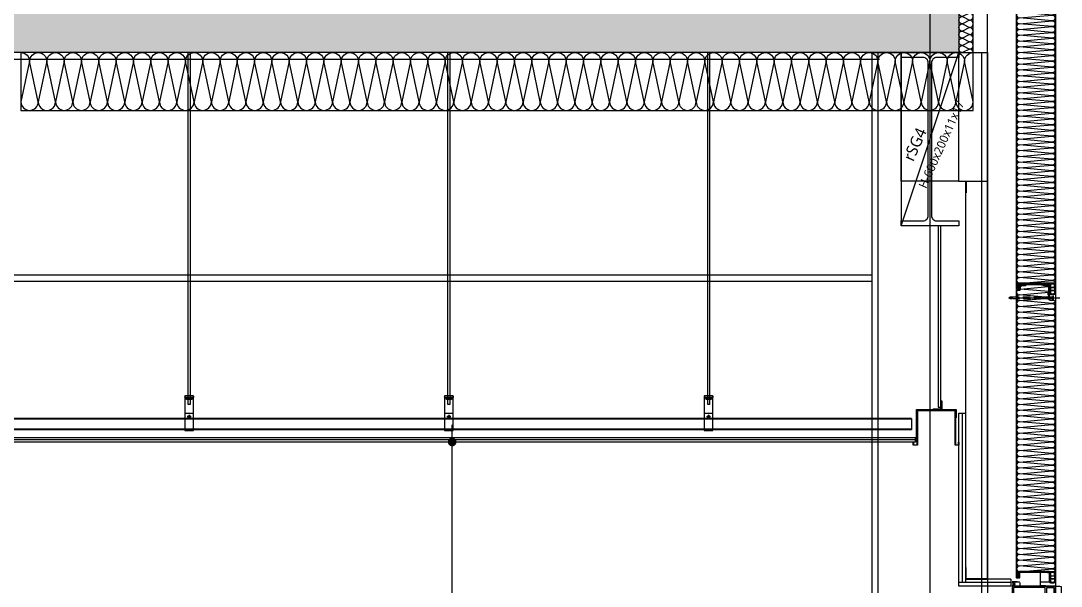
# Model space of a CAD drawing. Header units: millimetres. Extents: x 0 to 672800, y 0 to 118800.
# Drawn here: x 594242 to 597847, y 79995 to 81955 of the extents above; entities that cross this region are included whole.
import ezdxf
from ezdxf.enums import TextEntityAlignment as Align
from ezdxf.xclip import XClip

# ---------------------------------------------------------------- set-up
doc = ezdxf.new("R2010")
doc.units = ezdxf.units.MM
doc.header["$LTSCALE"] = 200
doc.header["$XCLIPFRAME"] = 0
doc.linetypes.add('CEN-GAUN', pattern=[32.2, 30, -1, 0.2, -1])
doc.linetypes.add('HIDDEN', pattern=[0.375, 0.25, -0.125])
doc.layers.get('DEFPOINTS').update_dxf_attribs({"color": 137})
for name, color, linetype in [('0-S-col', 4, 'Continuous'), ('01단열재', 252, 'Continuous'), ('01하지철물', 253, 'Continuous'), ('09GIRDER', 2, 'Continuous'), ('161', 161, 'Continuous'), ('35', 8, 'Continuous'), ('7내부마감', 7, 'Continuous'), ('A-CON', 2, 'Continuous'), ('A-PNL-EXT', 7, 'Continuous'), ('AA-DWXM-CURT', 4, 'Continuous'), ('BOLT', 8, 'Continuous'), ('CEN', 1, 'CEN-GAUN'), ('CON', 2, 'Continuous'), ('deta', 8, 'Continuous'), ('ELE', 7, 'Continuous'), ('ELE-8', 8, 'Continuous'), ('ELE-STL', 252, 'Continuous'), ('HAT-254', 254, 'Continuous'), ('HAT-INS', 252, 'Continuous'), ('HAT-INS1', 252, 'Continuous'), ('Insul', 252, 'Continuous'), ('PANEL', 6, 'Continuous'), ('S-253', 252, 'Continuous'), ('STEEL-E', 6, 'Continuous'), ('STL', 4, 'Continuous'), ('SYP_INSUL', 252, 'Continuous'), ('TEC35', 35, 'Continuous'), ('WALL', 2, 'Continuous'), ('WIN1', 7, 'Continuous'), ('경량철골', 8, 'Continuous')]:
    doc.layers.add(name, color=color, linetype=linetype)
for name, color, linetype, plot in [('190', 190, 'Continuous', False), ('check', 61, 'Continuous', False), ('구조체크', 137, 'Continuous', False)]:
    doc.layers.add(name, color=color, linetype=linetype, plot=plot)
doc.layers.add('insulation', color=8, linetype='Continuous', lineweight=5)
doc.styles.add('$0$스타일1', font='malgun.ttf')
doc.styles.add('스타일1', font='malgun.ttf')
doc.dimstyles.new('CJA', dxfattribs={"dimscale": 300, "dimtxt": 2.7, "dimasz": 1, "dimexe": 2, "dimexo": 3, "dimgap": 1, "dimtad": 1, "dimdec": 0, "dimzin": 1, "dimdsep": 46, "dimlunit": 6, "dimtxsty": '$0$스타일1', "dimblk": 'CJDOT', "dimcen": 0.09, "dimdle": 1, "dimclrd": 256, "dimclre": 256, "dimclrt": 3, "dimadec": 0, "dimazin": 0, "dimtfac": 1, "dimtdec": 0, "dimtix": 1, "dimtmove": 2, "dimatfit": 3, "dimldrblk": 'CJDOT', "dimfxl": 1, "dimtolj": 1, "dimtzin": 1, "dimarcsym": 0})

# ---------------------------------------------------------------- blocks, each defined once
blk = doc.blocks.new('*U269')
at = {"layer": 'HAT-INS'}
for points in [[(-980.1, 0, -0.414214), (-995.1, 15), (-980.1, 85, 1), (-1010.1, 85), (-995.1, 15, -0.414214), (-1010.1, 0, 0.414214)], [(-950.1, 0, -0.414214), (-965.1, 15), (-950.1, 85, 1), (-980.1, 85), (-965.1, 15, -0.414214), (-980.1, 0, 0.414214)], [(-920.1, 0, -0.414214), (-935.1, 15), (-920.1, 85, 1), (-950.1, 85), (-935.1, 15, -0.414214), (-950.1, 0, 0.414214)], [(-890.1, 0, -0.414214), (-905.1, 15), (-890.1, 85, 1), (-920.1, 85), (-905.1, 15, -0.414214), (-920.1, 0, 0.414214)], [(-860.1, 0, -0.414214), (-875.1, 15), (-860.1, 85, 1), (-890.1, 85), (-875.1, 15, -0.414214), (-890.1, 0, 0.414214)], [(-830.1, 0, -0.414214), (-845.1, 15), (-830.1, 85, 1), (-860.1, 85), (-845.1, 15, -0.414214), (-860.1, 0, 0.414214)], [(-800.1, 0, -0.414214), (-815.1, 15), (-800.1, 85, 1), (-830.1, 85), (-815.1, 15, -0.414214), (-830.1, 0, 0.414214)], [(-770.1, 0, -0.414214), (-785.1, 15), (-770.1, 85, 1), (-800.1, 85), (-785.1, 15, -0.414214), (-800.1, 0, 0.414214)], [(-740.1, 0, -0.414214), (-755.1, 15), (-740.1, 85, 1), (-770.1, 85), (-755.1, 15, -0.414214), (-770.1, 0, 0.414214)], [(-710.1, 0, -0.414214), (-725.1, 15), (-710.1, 85, 1), (-740.1, 85), (-725.1, 15, -0.414214), (-740.1, 0, 0.414214)], [(-680.1, 0, -0.414214), (-695.1, 15), (-680.1, 85, 1), (-710.1, 85), (-695.1, 15, -0.414214), (-710.1, 0, 0.414214)], [(-650.1, 0, -0.414214), (-665.1, 15), (-650.1, 85, 1), (-680.1, 85), (-665.1, 15, -0.414214), (-680.1, 0, 0.414214)], [(-620.1, 0, -0.414214), (-635.1, 15), (-620.1, 85, 1), (-650.1, 85), (-635.1, 15, -0.414214), (-650.1, 0, 0.414214)], [(-590.1, 0, -0.414214), (-605.1, 15), (-590.1, 85, 1), (-620.1, 85), (-605.1, 15, -0.414214), (-620.1, 0, 0.414214)], [(-560.1, 0, -0.414214), (-575.1, 15), (-560.1, 85, 1), (-590.1, 85), (-575.1, 15, -0.414214), (-590.1, 0, 0.414214)], [(-530.1, 0, -0.414214), (-545.1, 15), (-530.1, 85, 1), (-560.1, 85), (-545.1, 15, -0.414214), (-560.1, 0, 0.414214)], [(-500.1, 0, -0.414214), (-515.1, 15), (-500.1, 85, 1), (-530.1, 85), (-515.1, 15, -0.414214), (-530.1, 0, 0.414214)], [(-470.1, 0, -0.414214), (-485.1, 15), (-470.1, 85, 1), (-500.1, 85), (-485.1, 15, -0.414214), (-500.1, 0, 0.414214)], [(-440.1, 0, -0.414214), (-455.1, 15), (-440.1, 85, 1), (-470.1, 85), (-455.1, 15, -0.414214), (-470.1, 0, 0.414214)], [(-410.1, 0, -0.414214), (-425.1, 15), (-410.1, 85, 1), (-440.1, 85), (-425.1, 15, -0.414214), (-440.1, 0, 0.414214)], [(-380.1, 0, -0.414214), (-395.1, 15), (-380.1, 85, 1), (-410.1, 85), (-395.1, 15, -0.414214), (-410.1, 0, 0.414214)], [(-350.1, 0, -0.414214), (-365.1, 15), (-350.1, 85, 1), (-380.1, 85), (-365.1, 15, -0.414214), (-380.1, 0, 0.414214)], [(-320.1, 0, -0.414214), (-335.1, 15), (-320.1, 85, 1), (-350.1, 85), (-335.1, 15, -0.414214), (-350.1, 0, 0.414214)], [(-290.1, 0, -0.414214), (-305.1, 15), (-290.1, 85, 1), (-320.1, 85), (-305.1, 15, -0.414214), (-320.1, 0, 0.414214)], [(-260.1, 0, -0.414214), (-275.1, 15), (-260.1, 85, 1), (-290.1, 85), (-275.1, 15, -0.414214), (-290.1, 0, 0.414214)], [(-230.1, 0, -0.414214), (-245.1, 15), (-230.1, 85, 1), (-260.1, 85), (-245.1, 15, -0.414214), (-260.1, 0, 0.414214)], [(-200.1, 0, -0.414214), (-215.1, 15), (-200.1, 85, 1), (-230.1, 85), (-215.1, 15, -0.414214), (-230.1, 0, 0.414214)], [(-170.1, 0, -0.414214), (-185.1, 15), (-170.1, 85, 1), (-200.1, 85), (-185.1, 15, -0.414214), (-200.1, 0, 0.414214)], [(-140.1, 0, -0.414214), (-155.1, 15), (-140.1, 85, 1), (-170.1, 85), (-155.1, 15, -0.414214), (-170.1, 0, 0.414214)], [(-110.1, 0, -0.414214), (-125.1, 15), (-110.1, 85, 1), (-140.1, 85), (-125.1, 15, -0.414214), (-140.1, 0, 0.414214)], [(-80.1, 0, -0.414214), (-95.1, 15), (-80.1, 85, 1), (-110.1, 85), (-95.1, 15, -0.414214), (-110.1, 0, 0.414214)], [(-50.1, 0, -0.414214), (-65.1, 15), (-50.1, 85, 1), (-80.1, 85), (-65.1, 15, -0.414214), (-80.1, 0, 0.414214)], [(-20.1, 0, -0.414214), (-35.1, 15), (-20.1, 85, 1), (-50.1, 85), (-35.1, 15, -0.414214), (-50.1, 0, 0.414214)], [(9.9, 0, -0.414214), (-5.1, 15), (9.9, 85, 1), (-20.1, 85), (-5.1, 15, -0.414214), (-20.1, 0, 0.414214)], [(39.9, 0, -0.414214), (24.9, 15), (39.9, 85, 1), (9.9, 85), (24.9, 15, -0.414214), (9.9, 0, 0.414214)], [(69.9, 0, -0.414214), (54.9, 15), (69.9, 85, 1), (39.9, 85), (54.9, 15, -0.414214), (39.9, 0, 0.414214)], [(99.9, 0, -0.414214), (84.9, 15), (99.9, 85, 1), (69.9, 85), (84.9, 15, -0.414214), (69.9, 0, 0.414214)], [(129.9, 0, -0.414214), (114.9, 15), (129.9, 85, 1), (99.9, 85), (114.9, 15, -0.414214), (99.9, 0, 0.414214)], [(159.9, 0, -0.414214), (144.9, 15), (159.9, 85, 1), (129.9, 85), (144.9, 15, -0.414214), (129.9, 0, 0.414214)], [(189.9, 0, -0.414214), (174.9, 15), (189.9, 85, 1), (159.9, 85), (174.9, 15, -0.414214), (159.9, 0, 0.414214)], [(219.9, 0, -0.414214), (204.9, 15), (219.9, 85, 1), (189.9, 85), (204.9, 15, -0.414214), (189.9, 0, 0.414214)], [(249.9, 0, -0.414214), (234.9, 15), (249.9, 85, 1), (219.9, 85), (234.9, 15, -0.414214), (219.9, 0, 0.414214)], [(279.9, 0, -0.414214), (264.9, 15), (279.9, 85, 1), (249.9, 85), (264.9, 15, -0.414214), (249.9, 0, 0.414214)], [(309.9, 0, -0.414214), (294.9, 15), (309.9, 85, 1), (279.9, 85), (294.9, 15, -0.414214), (279.9, 0, 0.414214)], [(339.9, 0, -0.414214), (324.9, 15), (339.9, 85, 1), (309.9, 85), (324.9, 15, -0.414214), (309.9, 0, 0.414214)], [(369.9, 0, -0.414214), (354.9, 15), (369.9, 85, 1), (339.9, 85), (354.9, 15, -0.414214), (339.9, 0, 0.414214)], [(399.9, 0, -0.414214), (384.9, 15), (399.9, 85, 1), (369.9, 85), (384.9, 15, -0.414214), (369.9, 0, 0.414214)], [(429.9, 0, -0.414214), (414.9, 15), (429.9, 85, 1), (399.9, 85), (414.9, 15, -0.414214), (399.9, 0, 0.414214)], [(459.9, 0, -0.414214), (444.9, 15), (459.9, 85, 1), (429.9, 85), (444.9, 15, -0.414214), (429.9, 0, 0.414214)], [(489.9, 0, -0.414214), (474.9, 15), (489.9, 85, 1), (459.9, 85), (474.9, 15, -0.414214), (459.9, 0, 0.414214)], [(519.9, 0, -0.414214), (504.9, 15), (519.9, 85, 1), (489.9, 85), (504.9, 15, -0.414214), (489.9, 0, 0.414214)], [(549.9, 0, -0.414214), (534.9, 15), (549.9, 85, 1), (519.9, 85), (534.9, 15, -0.414214), (519.9, 0, 0.414214)], [(579.9, 0, -0.414214), (564.9, 15), (579.9, 85, 1), (549.9, 85), (564.9, 15, -0.414214), (549.9, 0, 0.414214)], [(609.9, 0, -0.414214), (594.9, 15), (609.9, 85, 1), (579.9, 85), (594.9, 15, -0.414214), (579.9, 0, 0.414214)], [(639.9, 0, -0.414214), (624.9, 15), (639.9, 85, 1), (609.9, 85), (624.9, 15, -0.414214), (609.9, 0, 0.414214)]]:
    blk.add_lwpolyline(points, format="xyb", dxfattribs=at)
blk = doc.blocks.new('CJDOT')
blk.add_line((-2, 0), (2, 0))
at = {"const_width": 0.5}
blk.add_lwpolyline([(-0.25, 0, 1), (0.25, 0, 1)], format="xyb", close=True, dxfattribs=at)
blk = doc.blocks.new('*D375')
at = {"layer": 'check', "lineweight": -2, "transparency": 16777216}
for p, q in [((596146.5, 80494.9), (595676.9, 80494.9)), ((595736.9, 77524.9), (595736.9, 80464.9)), ((596146.5, 77494.9), (595676.9, 77494.9))]:
    blk.add_line(p, q, dxfattribs=at)
at = {"layer": 'DEFPOINTS', "color": 0, "transparency": 16777216}
for p in [(595736.9, 80494.9), (596236.5, 80494.9), (596236.5, 77494.9)]:
    blk.add_point(p, dxfattribs=at)
at = {"layer": 'check', "lineweight": -2, "transparency": 16777216, "xscale": 30, "yscale": 30, "zscale": 30}
for p, rotation in [((595736.9, 80494.9), 90), ((595736.9, 77494.9), 270)]:
    blk.add_blockref('CJDOT', p, dxfattribs=dict(at, rotation=rotation))
at = {"layer": 'check', "transparency": 16777216, "insert": (595658.2, 78994.9), "char_height": 81, "attachment_point": 5, "rotation": 90, "style": '$0$스타일1'}
blk.add_mtext('\\A1;CH:3,000', dxfattribs=at)
blk = doc.blocks.new('SCW-1')
at = {"layer": 'BOLT', "color": 8, "linetype": 'HIDDEN', "ltscale": 0.5}
for p, q in [((150, 3), (150, 9)), ((154.1, 12), (151.1, 9)), ((151.1, 9), (151.1, 3)), ((151.1, 3), (154.1, 0)), ((153.1, 5.4), (153.1, 6.6)), ((153.1, 6.6), (154.5, 6.6)), ((154.5, 5.4), (153.1, 5.4)), ((154.5, 12), (154.1, 12)), ((154.1, 0), (154.5, 0)), ((154.5, 6.6), (154.5, 12)), ((154.5, 0), (154.5, 5.4))]:
    blk.add_line(p, q, dxfattribs=at)
for points in [[(0, 6), (9, 7), (11, 9), (12, 7), (10, 3)], [(10, 3), (5, 3), (0, 6), (5, 9), (11, 9)], [(150, 3), (10, 3)], [(11, 9), (150, 9)]]:
    blk.add_lwpolyline(points, dxfattribs=at)
for centre, start, end in [((150.6, 9.2), 199.4712, 340.5288), ((150.6, 2.8), 19.4712, 160.5288)]:
    blk.add_arc(centre, 0.6, start, end, dxfattribs=at)
blk = doc.blocks.new('PANEL-135')
at = {"layer": '161'}
for p, q in [((150, 0), (0, 0)), ((150, -1000), (0, -1000))]:
    blk.add_line(p, q, dxfattribs=at)
at = {"layer": 'BOLT', "color": 8, "linetype": 'HIDDEN', "ltscale": 0.5}
for p, q in [((37.8, 20.4), (41.2, 17)), ((37.8, 19.3), (40.8, 16.3)), ((37.8, 8.7), (40.8, 11.7)), ((37.8, 7.6), (41.2, 11)), ((37.8, 6.4), (41.2, 3)), ((37.8, 5.3), (40.8, 2.3)), ((41.2, 17), (41.2, 11)), ((41.2, 3), (41.2, -3)), ((37.8, -5.3), (40.8, -2.3)), ((37.8, -6.1), (37.8, -6.1)), ((38.6, -5.6), (41.2, -3))]:
    blk.add_line(p, q, dxfattribs=at)
at = {"layer": 'HAT-INS1'}
for points in [[(137, 30.5), (39.6, 38.9)], [(37.8, 21.4), (137, 30)]]:
    blk.add_lwpolyline(points, dxfattribs=at)
for points in [[(147.4, 26.4, -0.625476), (139.5, 10.2), (37.8, 19.1)], [(37.8, 1.4), (139.5, 10.2, -1), (139.5, -9.8), (37.8, -0.9)], [(25.8, -19.8), (139.5, -9.8, -1), (139.5, -29.8), (25.8, -19.8), (25.8, -19.8, 1), (25.8, -39.8, 1)], [(25.8, -39.8), (139.5, -29.8, -1), (139.5, -49.8), (25.8, -39.8), (25.8, -39.8, 1), (25.8, -59.8, 1)], [(16.1, -12.4, 0.338737), (25.8, -19.8)], [(25.8, -59.8), (139.5, -49.8, -1), (139.5, -69.8), (25.8, -59.8), (25.8, -59.8, 1), (25.8, -79.8, 1)], [(25.8, -79.8), (139.5, -69.8, -1), (139.5, -89.8), (25.8, -79.8), (25.8, -79.8, 1), (25.8, -99.8, 1)], [(25.8, -99.8), (139.5, -89.8, -1), (139.5, -109.8), (25.8, -99.8), (25.8, -99.8, 1), (25.8, -119.8, 1)], [(25.8, -119.8), (139.5, -109.8, -1), (139.5, -129.8), (25.8, -119.8), (25.8, -119.8, 1), (25.8, -139.8, 1)], [(25.8, -139.8), (139.5, -129.8, -1), (139.5, -149.8), (25.8, -139.8), (25.8, -139.8, 1), (25.8, -159.8, 1)], [(25.8, -159.8), (139.5, -149.8, -1), (139.5, -169.8), (25.8, -159.8), (25.8, -159.8, 1), (25.8, -179.8, 1)], [(25.8, -179.8), (139.5, -169.8, -1), (139.5, -189.8), (25.8, -179.8), (25.8, -179.8, 1), (25.8, -199.8, 1)], [(25.8, -199.8), (139.5, -189.8, -1), (139.5, -209.8), (25.8, -199.8), (25.8, -199.8, 1), (25.8, -219.8, 1)], [(25.8, -219.8), (139.5, -209.8, -1), (139.5, -229.8), (25.8, -219.8), (25.8, -219.8, 1), (25.8, -239.8, 1)], [(25.8, -239.8), (139.5, -229.8, -1), (139.5, -249.8), (25.8, -239.8), (25.8, -239.8, 1), (25.8, -259.8, 1)], [(25.8, -259.8), (139.5, -249.8, -1), (139.5, -269.8), (25.8, -259.8), (25.8, -259.8, 1), (25.8, -279.8, 1)], [(25.8, -279.8), (139.5, -269.8, -1), (139.5, -289.8), (25.8, -279.8), (25.8, -279.8, 1), (25.8, -299.8, 1)], [(25.8, -299.8), (139.5, -289.8, -1), (139.5, -309.8), (25.8, -299.8), (25.8, -299.8, 1), (25.8, -319.8, 1)], [(25.8, -319.8), (139.5, -309.8, -1), (139.5, -329.8), (25.8, -319.8), (25.8, -319.8, 1), (25.8, -339.8, 1)], [(25.8, -339.8), (139.5, -329.8, -1), (139.5, -349.8), (25.8, -339.8), (25.8, -339.8, 1), (25.8, -359.8, 1)], [(25.8, -359.8), (139.5, -349.8, -1), (139.5, -369.8), (25.8, -359.8), (25.8, -359.8, 1), (25.8, -379.8, 1)], [(25.8, -379.8), (139.5, -369.8, -1), (139.5, -389.8), (25.8, -379.8), (25.8, -379.8, 1), (25.8, -399.8, 1)], [(25.8, -399.8), (139.5, -389.8, -1), (139.5, -409.8), (25.8, -399.8), (25.8, -399.8, 1), (25.8, -419.8, 1)], [(25.8, -419.8), (139.5, -409.8, -1), (139.5, -429.8), (25.8, -419.8), (25.8, -419.8, 1), (25.8, -439.8, 1)], [(25.8, -439.8), (139.5, -429.8, -1), (139.5, -449.8), (25.8, -439.8), (25.8, -439.8, 1), (25.8, -459.8, 1)], [(25.8, -459.8), (139.5, -449.8, -1), (139.5, -469.8), (25.8, -459.8), (25.8, -459.8, 1), (25.8, -479.8, 1)], [(25.8, -479.8), (139.5, -469.8, -1), (139.5, -489.8), (25.8, -479.8), (25.8, -479.8, 1), (25.8, -499.8, 1)], [(25.8, -499.8), (139.5, -489.8, -1), (139.5, -509.8), (25.8, -499.8), (25.8, -499.8, 1), (25.8, -519.8, 1)], [(25.8, -519.8), (139.5, -509.8, -1), (139.5, -529.8), (25.8, -519.8), (25.8, -519.8, 1), (25.8, -539.8, 1)], [(25.8, -539.8), (139.5, -529.8, -1), (139.5, -549.8), (25.8, -539.8), (25.8, -539.8, 1), (25.8, -559.8, 1)], [(25.8, -559.8), (139.5, -549.8, -1), (139.5, -569.8), (25.8, -559.8), (25.8, -559.8, 1), (25.8, -579.8, 1)], [(25.8, -579.8), (139.5, -569.8, -1), (139.5, -589.8), (25.8, -579.8), (25.8, -579.8, 1), (25.8, -599.8, 1)], [(25.8, -599.8), (139.5, -589.8, -1), (139.5, -609.8), (25.8, -599.8), (25.8, -599.8, 1), (25.8, -619.8, 1)], [(25.8, -619.8), (139.5, -609.8, -1), (139.5, -629.8), (25.8, -619.8), (25.8, -619.8, 1), (25.8, -639.8, 1)], [(25.8, -639.8), (139.5, -629.8, -1), (139.5, -649.8), (25.8, -639.8), (25.8, -639.8, 1), (25.8, -659.8, 1)], [(25.8, -659.8), (139.5, -649.8, -1), (139.5, -669.8), (25.8, -659.8), (25.8, -659.8, 1), (25.8, -679.8, 1)], [(25.8, -679.8), (139.5, -669.8, -1), (139.5, -689.8), (25.8, -679.8), (25.8, -679.8, 1), (25.8, -699.8, 1)], [(25.8, -699.8), (139.5, -689.8, -1), (139.5, -709.8), (25.8, -699.8), (25.8, -699.8, 1), (25.8, -719.8, 1)], [(25.8, -719.8), (139.5, -709.8, -1), (139.5, -729.8), (25.8, -719.8), (25.8, -719.8, 1), (25.8, -739.8, 1)], [(25.8, -739.8), (139.5, -729.8, -1), (139.5, -749.8), (25.8, -739.8), (25.8, -739.8, 1), (25.8, -759.8, 1)], [(25.8, -759.8), (139.5, -749.8, -1), (139.5, -769.8), (25.8, -759.8), (25.8, -759.8, 1), (25.8, -779.8, 1)], [(25.8, -779.8), (139.5, -769.8, -1), (139.5, -789.8), (25.8, -779.8), (25.8, -779.8, 1), (25.8, -799.8, 1)], [(25.8, -799.8), (139.5, -789.8, -1), (139.5, -809.8), (25.8, -799.8), (25.8, -799.8, 1), (25.8, -819.8, 1)], [(25.8, -819.8), (139.5, -809.8, -1), (139.5, -829.8), (25.8, -819.8), (25.8, -819.8, 1), (25.8, -839.8, 1)], [(25.8, -839.8), (139.5, -829.8, -1), (139.5, -849.8), (25.8, -839.8), (25.8, -839.8, 1), (25.8, -859.8, 1)], [(25.8, -859.8), (139.5, -849.8, -1), (139.5, -869.8), (25.8, -859.8), (25.8, -859.8, 1), (25.8, -879.8, 1)], [(25.8, -879.8), (139.5, -869.8, -1), (139.5, -889.8), (25.8, -879.8), (25.8, -879.8, 1), (25.8, -899.8, 1)], [(25.8, -899.8), (139.5, -889.8, -1), (139.5, -909.8), (25.8, -899.8), (25.8, -899.8, 1), (25.8, -919.8, 1)], [(25.8, -919.8), (139.5, -909.8, -1), (139.5, -929.8), (25.8, -919.8), (25.8, -919.8, 1), (25.8, -939.8, 1)], [(25.8, -939.8), (139.5, -929.8, -1), (139.5, -949.8), (138.9, -949.7)], [(129.1, -948.8), (25.8, -939.8), (25.8, -939.8, 0.541794), (16.7, -953.8, 0.541794)]]:
    blk.add_lwpolyline(points, format="xyb", dxfattribs=at)
at = {"layer": 'Insul', "color": 251}
for p, q in [((18.3, -964.5), (18.3, -973.7)), ((32.3, -964.5), (18.3, -964.5)), ((32.3, -964.5), (32.3, -973.7)), ((32.3, -973.7), (18.3, -973.7)), ((18.3, -974.7), (18.3, -983)), ((32.3, -974.7), (18.3, -974.7)), ((29, -986.4), (21.7, -986.4)), ((32.3, -974.7), (32.3, -983))]:
    blk.add_line(p, q, dxfattribs=at)
for points in [[(135.1, 38.5), (136, 38.5, 0.414214), (136.3, 38.8), (136.3, 39), (136.3, 39.5, 0.414214), (133.3, 42.5), (128.3, 43.2), (120.8, 43.2, -0.414214), (120.3, 43.7), (120.3, 44, -0.414214), (120.8, 44.5), (133.9, 44.5), (135.5, 44.1, 0.487928), (135.9, 44.4), (135.9, 44.5, 0.414214), (133.9, 46.5), (82.3, 46.5), (40.6, 46.5, 0.414214), (38.6, 44.5), (38.6, 44.4, 0.487928), (39, 44.1), (40.6, 44.5), (53.7, 44.5, -0.414214), (54.2, 44), (54.2, 43.7, -0.414214), (53.7, 43.2), (46.1, 43.2), (41.1, 42.5, 0.414214), (38.1, 39.5), (38.1, 39), (38.1, 38.8, 0.414214), (38.4, 38.5), (39.3, 38.5, 0.414214), (39.6, 38.8), (39.6, 39, -0.414214), (41.1, 40.5), (46.1, 41.2), (54.7, 41.2, 0.414214), (56.2, 42.7), (56.2, 44, -0.414214), (56.7, 44.5), (82.3, 44.5), (117.8, 44.5, -0.414214), (118.3, 44), (118.3, 42.7, 0.414214), (119.8, 41.2), (128.3, 41.2), (133.3, 40.5, -0.414214), (134.8, 39), (134.8, 38.8, 0.414214)], [(135.1, 38.5), (136, 38.5, 0.414214), (136.3, 38.8), (136.3, 39), (136.3, 39.5, 0.414214), (133.3, 42.5), (128.3, 43.2), (120.8, 43.2, -0.414214), (120.3, 43.7), (120.3, 44, -0.414214), (120.8, 44.5), (133.9, 44.5), (135.5, 44.1, 0.487928), (135.9, 44.4), (135.9, 44.5, 0.414214), (133.9, 46.5), (82.3, 46.5), (40.6, 46.5, 0.414214), (38.6, 44.5), (38.6, 44.4, 0.487928), (39, 44.1), (40.6, 44.5), (53.7, 44.5, -0.414214), (54.2, 44), (54.2, 43.7, -0.414214), (53.7, 43.2), (46.1, 43.2), (41.1, 42.5, 0.414214), (38.1, 39.5), (38.1, 39), (38.1, 38.8, 0.414214), (38.4, 38.5), (39.3, 38.5, 0.414214), (39.6, 38.8), (39.6, 39, -0.414214), (41.1, 40.5), (46.1, 41.2), (54.7, 41.2, 0.414214), (56.2, 42.7), (56.2, 44, -0.414214), (56.7, 44.5), (82.3, 44.5), (117.8, 44.5, -0.414214), (118.3, 44), (118.3, 42.7, 0.414214), (119.8, 41.2), (128.3, 41.2), (133.3, 40.5, -0.414214), (134.8, 39), (134.8, 38.8, 0.414214)], [(148.7, -968.9, -0.414214), (146.2, -971.4), (142.9, -971.4, -0.414214), (140.4, -968.9), (140.4, -953.8, 0.414214), (139.4, -952.8), (136.9, -952.8), (136.9, -951.8), (39, -951.8), (39, -952.8), (35.1, -952.8, 0.414214), (34.1, -953.8), (34.1, -983, -0.414191), (29.1, -988), (21.7, -988, -0.414236), (16.7, -983), (16.7, -949.8), (37, -949.8), (37, -948.8), (138.9, -948.8), (138.9, -949.8), (148.7, -949.8)], [(148.7, -968.9, -0.414214), (146.2, -971.4), (142.9, -971.4, -0.414214), (140.4, -968.9), (140.4, -953.8, 0.414214), (139.4, -952.8), (136.9, -952.8), (136.9, -951.8), (39, -951.8), (39, -952.8), (35.1, -952.8, 0.414214), (34.1, -953.8), (34.1, -983, -0.414191), (29.1, -988), (21.7, -988, -0.414236), (16.7, -983), (16.7, -949.8), (37, -949.8), (37, -948.8), (138.9, -948.8), (138.9, -949.8), (148.7, -949.8)], [(142, -951.4), (147, -951.4), (147, -968.9, -0.414214), (146.2, -969.7), (142.9, -969.7, -0.414214), (142, -968.9)]]:
    blk.add_lwpolyline(points, format="xyb", close=True, dxfattribs=at)
blk.add_lwpolyline([(32.3, -952.5), (32.3, -963.5), (18.3, -963.5), (18.3, -952.5)], close=True, dxfattribs=at)
for centre, start, end in [((21.7, -983), 180, 270.0043), ((29, -983), 270.0043, 0)]:
    blk.add_arc(centre, 3.35, start, end, dxfattribs=at)
at = {"layer": 'PANEL', "ltscale": 3}
for points in [[(44, 43.3), (44, 44.1), (39, 44.1, 0.414214), (37, 42.1), (37, -3.7, -0.39552), (32.8, -8.2), (19.7, -9.1, 0.39896), (15, -14.1), (15, -444.5), (15, -983.8, 0.414242), (20, -988.8), (31.5, -988.8, 0.414191), (35, -985.3), (35, -953.3), (42, -953.3), (42, -952.5), (34.2, -952.5), (34.2, -985.3, -0.414191), (31.5, -988), (20, -988, -0.414242), (15.8, -983.8), (15.8, -444.5), (15.8, -14.1, -0.399273), (19.8, -9.9), (32.8, -9, 0.39552), (37.8, -3.7), (37.8, 42.1, -0.414214), (39, 43.3), (44, 43.3)], [(130.5, 44.1), (130.5, 44.1), (130.5, 43.6), (135.5, 43.6, -0.414214), (137, 42.1), (137, 28.4, 0.414214), (139, 26.4), (148, 26.4, -0.414214), (149.5, 24.9), (149.5, -391.9), (149.5, -969.9, -0.414214), (148, -971.4), (141, -971.4, -0.414214), (139.5, -969.9), (139.5, -952.8), (137, -952.8), (137, -953.3), (139, -953.3), (139, -969.9, 0.414214), (141, -971.9), (148, -971.9, 0.414214), (150, -969.9), (150, -391.9), (150, 24.9, 0.414214), (148, 26.9), (139, 26.9, -0.414214), (137.5, 28.4), (137.5, 42.1, 0.414214), (135.5, 44.1), (130.5, 44.1)]]:
    blk.add_lwpolyline(points, format="xyb", dxfattribs=at)
at = {"layer": 'SYP_INSUL'}
for points in [[(37.8, 41.4), (38.9, 41.5)], [(38.1, 39), (37.8, 39.1)], [(56.2, 43.2), (70.1, 44.5)]]:
    blk.add_lwpolyline(points, dxfattribs=at)
at = {"layer": 'WALL', "color": 3}
blk.add_line((44, 43.3), (44, 43.3), dxfattribs=at)
at = {"xscale": -1}
blk.add_blockref('SCW-1', (176.2, -6), dxfattribs=at)
blk = doc.blocks.new('WB-150-E')
at = {"layer": 'WIN1'}
blk.add_lwpolyline([(200, 60), (50, 60), (50, 0), (170, 0), (170, 27.5), (200, 27.5), (200, 60)], dxfattribs=at)
at = {"layer": 'WIN1', "color": 251}
blk.add_lwpolyline([(55, 55), (55, 5), (165, 5), (165, 55)], close=True, dxfattribs=at)
blk.add_lwpolyline([(195, 32.5), (170, 32.5), (170, 55), (195, 55), (195, 32.5)], dxfattribs=at)
blk = doc.blocks.new('WB-150-C')
at = {"layer": 'WIN1', "color": 251}
blk.add_line((38.9, 30), (217.2, 30), dxfattribs=at)
at = {"layer": 'WIN1'}
blk.add_lwpolyline([(195, 32.5), (170, 32.5), (170, 60), (50, 60), (50, 0), (170, 0), (170, 27.5), (195, 27.5)], close=True, dxfattribs=at)
at = {"layer": 'WIN1', "color": 251}
blk.add_lwpolyline([(55, 55), (55, 5), (165, 5), (165, 55)], close=True, dxfattribs=at)
blk.add_arc((224, 30), 26, 157.3801, 202.6199, dxfattribs=at)
blk = doc.blocks.new('WWW-150-2')
at = {"layer": 'AA-DWXM-CURT'}
for points in [[(132, 740), (150, 740), (150, 1967.5), (132, 1967.5)], [(132, 32.5), (150, 32.5), (150, 720), (132, 720)]]:
    blk.add_lwpolyline(points, close=True, dxfattribs=at)
at = {"layer": 'insulation'}
blk.add_line((0, 1940), (0, 60), dxfattribs=at)
for name, p in [('WB-150-E', (-50, 1940)), ('WB-150-C', (-50, 700))]:
    blk.add_blockref(name, p, dxfattribs=at)
at = {"layer": 'insulation', "xscale": -1, "rotation": 180}
blk.add_blockref('WB-150-E', (-50, 60), dxfattribs=at)
blk = doc.blocks.new('ci')
at = {"layer": '190'}
for p, q in [((11.9, 10), (-0.1, 10)), ((11.9, 0), (-0.1, 0))]:
    blk.add_line(p, q, dxfattribs=at)
at = {"layer": '35'}
blk.add_lwpolyline([(9, 0), (15, 0, 0.414214), (18, 3), (18, 7, 0.414214), (15, 10), (9, 10, 0.414214), (6, 7), (6, 3, 0.414214)], format="xyb", close=True, dxfattribs=at)
for centre, start, end in [((-5.3, 5), 316.3972, 43.6028), ((-3.3, 5), 316.3972, 43.6028), ((-1.3, 5), 316.3972, 43.6028), ((0.7, 5), 33.6837, 43.6028), ((0.7, 5), 316.3972, 326.3163)]:
    blk.add_arc(centre, 7.25, start, end, dxfattribs=at)
blk = doc.blocks.new('W-UP-RI')
at = {"layer": 'A-PNL-EXT'}
blk.add_line((-52.8, 15), (-20, 15), dxfattribs=at)
blk.add_lwpolyline([(-52.8, 48.2), (-52.8, 3.6), (20, -0.5), (20, -32.5), (5, -32.5)], dxfattribs=at)
at = {"layer": 'TEC35', "linetype": 'Continuous', "xscale": -1.5, "yscale": 1.5, "zscale": 1.5, "rotation": 180}
blk.add_blockref('ci', (-149.9, 15), dxfattribs=at)
blk = doc.blocks.new('*U326')
at = {"layer": 'HAT-INS'}
for points in [[(0, 0, 0.414214), (0.25, 0.25), (0, 0.75, -1), (0.5, 0.75), (0.25, 0.25, 0.414214), (0.5, 0)], [(0.5, 0, 0.414214), (0.75, 0.25), (0.5, 0.75, -1), (1, 0.75), (0.75, 0.25, 0.414214), (1, 0)], [(1, 0, 0.414214), (1.25, 0.25), (1, 0.75, -1), (1.5, 0.75), (1.25, 0.25, 0.414214), (1.5, 0)], [(1.5, 0, 0.414214), (1.75, 0.25), (1.5, 0.75, -1), (2, 0.75), (1.75, 0.25, 0.414214), (2, 0)], [(2, 0, 0.414214), (2.25, 0.25), (2, 0.75, -1), (2.5, 0.75), (2.25, 0.25, 0.414214), (2.5, 0)], [(2.5, 0, 0.414214), (2.75, 0.25), (2.5, 0.75, -1), (3, 0.75), (2.75, 0.25, 0.414214), (3, 0)], [(3, 0, 0.414214), (3.25, 0.25), (3, 0.75, -1), (3.5, 0.75), (3.25, 0.25, 0.414214), (3.5, 0)], [(3.5, 0, 0.414214), (3.75, 0.25), (3.5, 0.75, -1), (4, 0.75), (3.75, 0.25, 0.414214), (4, 0)], [(4, 0, 0.414214), (4.25, 0.25), (4, 0.75, -1), (4.5, 0.75), (4.25, 0.25, 0.414214), (4.5, 0)], [(4.5, 0, 0.414214), (4.75, 0.25), (4.5, 0.75, -1), (5, 0.75), (4.75, 0.25, 0.414214), (5, 0)], [(5, 0, 0.414214), (5.25, 0.25), (5, 0.75, -1), (5.5, 0.75), (5.25, 0.25, 0.414214), (5.5, 0)], [(5.5, 0, 0.414214), (5.75, 0.25), (5.5, 0.75, -1), (6, 0.75), (5.75, 0.25, 0.414214), (6, 0)], [(6, 0, 0.414214), (6.25, 0.25), (6, 0.75, -1), (6.5, 0.75), (6.25, 0.25, 0.414214), (6.5, 0)], [(6.5, 0, 0.414214), (6.75, 0.25), (6.5, 0.75, -1), (7, 0.75), (6.75, 0.25, 0.414214), (7, 0)], [(7, 0, 0.414214), (7.25, 0.25), (7, 0.75, -1), (7.5, 0.75), (7.25, 0.25, 0.414214), (7.5, 0)], [(7.5, 0, 0.414214), (7.75, 0.25), (7.5, 0.75, -1), (8, 0.75), (7.75, 0.25, 0.414214), (8, 0)], [(8, 0, 0.414214), (8.25, 0.25), (8, 0.75, -1), (8.5, 0.75), (8.25, 0.25, 0.414214), (8.5, 0)], [(8.5, 0, 0.414214), (8.75, 0.25), (8.5, 0.75, -1), (9, 0.75), (8.75, 0.25, 0.414214), (9, 0)], [(9, 0, 0.414214), (9.25, 0.25), (9, 0.75, -1), (9.5, 0.75), (9.25, 0.25, 0.414214), (9.5, 0)], [(9.5, 0, 0.414214), (9.75, 0.25), (9.5, 0.75, -1), (10, 0.75), (9.75, 0.25, 0.414214), (10, 0)], [(10, 0, 0.414214), (10.25, 0.25), (10, 0.75, -1), (10.5, 0.75), (10.25, 0.25, 0.414214), (10.5, 0)], [(10.5, 0, 0.414214), (10.75, 0.25), (10.5, 0.75, -1), (11, 0.75), (10.75, 0.25, 0.414214), (11, 0)], [(11, 0, 0.414214), (11.25, 0.25), (11, 0.75, -1), (11.5, 0.75), (11.25, 0.25, 0.414214), (11.5, 0)], [(11.5, 0, 0.414214), (11.75, 0.25), (11.5, 0.75, -1), (12, 0.75), (11.75, 0.25, 0.414214), (12, 0)], [(12, 0, 0.414214), (12.25, 0.25), (12, 0.75, -1), (12.5, 0.75), (12.25, 0.25, 0.414214), (12.5, 0)], [(12.5, 0, 0.414214), (12.75, 0.25), (12.5, 0.75, -1), (13, 0.75), (12.75, 0.25, 0.414214), (13, 0)], [(13, 0, 0.414214), (13.25, 0.25), (13, 0.75, -1), (13.5, 0.75), (13.25, 0.25, 0.414214), (13.5, 0)], [(13.5, 0, 0.414214), (13.75, 0.25), (13.5, 0.75, -1), (14, 0.75), (13.75, 0.25, 0.414214), (14, 0)], [(14, 0, 0.414214), (14.25, 0.25), (14, 0.75, -1), (14.5, 0.75), (14.25, 0.25, 0.414214), (14.5, 0)], [(14.5, 0, 0.414214), (14.75, 0.25), (14.5, 0.75, -1), (15, 0.75), (14.75, 0.25, 0.414214), (15, 0)], [(15, 0, 0.414214), (15.25, 0.25), (15, 0.75, -1), (15.5, 0.75), (15.25, 0.25, 0.414214), (15.5, 0)], [(15.5, 0, 0.414214), (15.75, 0.25), (15.5, 0.75, -1), (16, 0.75), (15.75, 0.25, 0.414214), (16, 0)]]:
    blk.add_lwpolyline(points, format="xyb", dxfattribs=at)
blk = doc.blocks.new('입면-1')
at = {"layer": 'ELE-8'}
blk.add_line((435, 0), (435, -5900), dxfattribs=at)
blk = doc.blocks.new('SG-RSG4')
at = {"layer": '09GIRDER'}
blk.add_lwpolyline([(-100, -583), (-23.5, -583, 0.414214), (-5.5, -565), (-5.5, -35, 0.414214), (-23.5, -17), (-100, -17), (-100, 0), (100, 0), (100, -17), (23.5, -17, 0.414214), (5.5, -35), (5.5, -565, 0.414214), (23.5, -583), (100, -583), (100, -600), (-100, -600)], format="xyb", close=True, dxfattribs=at)
at = {"layer": 'DEFPOINTS'}
blk.add_line((-100, -600), (100, 0), dxfattribs=at)
at = {"layer": '구조체크'}
blk.add_line((-100, 0), (-100, -600), dxfattribs=at)
at = {"layer": 'DEFPOINTS', "style": '스타일1'}
for s, height, p in [('H-600x200x11x17', 30, (39.8, -318)), ('rSG4', 40, (-51.9, -318, 0))]:
    blk.add_text(s, height=height, rotation=65.9541, dxfattribs=at).set_placement(p, align=Align.MIDDLE_CENTER)

msp = doc.modelspace()

# ---------------------------------------------------------------- hatches: boundary and pattern name
at = {"layer": 'HAT-254'}
h = msp.add_hatch(color=256, dxfattribs=at)
h.dxf.hatch_style = 1
h.paths.add_polyline_path([(597492.3, 81844.9), (597492.3, 82594.9), (597342.3, 82594.9), (597342.3, 82444.9), (597192.3, 82414.9), (597192.3, 82294.9), (597372.3, 82294.9), (597342.3, 82254.9), (597342.3, 81994.9), (573937.6, 81994.9), (573937.6, 81844.9)])

# ---------------------------------------------------------------- linework, layer by layer
at = {"color": 8}
for p, q in [((594810.6, 80594.9), (594840.6, 80594.9)), ((594818.7, 80582.9), (594832.4, 80582.9)), ((594825.6, 80589.1), (594825.6, 80576.7)), ((595710.6, 80594.9), (595740.6, 80594.9)), ((595718.7, 80582.9), (595732.4, 80582.9)), ((595725.6, 80589.1), (595725.6, 80576.7)), ((596610.6, 80594.9), (596640.6, 80594.9)), ((596618.7, 80582.9), (596632.4, 80582.9)), ((596625.6, 80589.1), (596625.6, 80576.7)), ((597328.9, 80576.9), (573955.6, 80576.9)), ((597328.9, 80573.9), (573955.6, 80573.9)), ((597328.9, 80576.9), (597328.9, 80536.9)), ((597328.9, 80539.9), (573955.6, 80539.9)), ((597328.9, 80536.9), (573955.6, 80536.9))]:
    msp.add_line(p, q, dxfattribs=at)
at = {"color": 1}
for p, q in [((597342.3, 80509.9), (573965.6, 80509.9)), ((597342.3, 80494.9), (597342.3, 80509.9)), ((597342.3, 80502.9), (573965.6, 80502.9)), ((597342.3, 80494.9), (573965.6, 80494.9))]:
    msp.add_line(p, q, dxfattribs=at)
at = {"color": 8}
for points in [[(594829, 81844.9), (594828.9, 80624.8), (594822.3, 80624.8), (594822.3, 81844.9)], [(595729, 81844.9), (595728.9, 80624.8), (595722.3, 80624.8), (595722.3, 81844.9)], [(596629, 81844.9), (596628.9, 80624.8), (596622.3, 80624.8), (596622.3, 81844.9)], [(594810.6, 80654), (594811.9, 80656), (594839.3, 80656), (594840.6, 80654), (594840.6, 80649), (594839.3, 80647), (594811.9, 80647), (594810.6, 80649), (594840.6, 80649)], [(595710.6, 80654), (595711.9, 80656), (595739.3, 80656), (595740.6, 80654), (595740.6, 80649), (595739.3, 80647), (595711.9, 80647), (595710.6, 80649), (595740.6, 80649)], [(596610.6, 80654), (596611.9, 80656), (596639.3, 80656), (596640.6, 80654), (596640.6, 80649), (596639.3, 80647), (596611.9, 80647), (596610.6, 80649), (596640.6, 80649)], [(594834.3, 80647), (594834.3, 80641.9), (594816.7, 80641.9), (594816.7, 80647)], [(595734.3, 80647), (595734.3, 80641.9), (595716.7, 80641.9), (595716.7, 80647)], [(596634.3, 80647), (596634.3, 80641.9), (596616.7, 80641.9), (596616.7, 80647)]]:
    msp.add_lwpolyline(points, dxfattribs=at)
for points in [[(594840.6, 80654), (594810.6, 80654), (594810.6, 80534.9), (594840.6, 80534.9)], [(595740.6, 80654), (595710.6, 80654), (595710.6, 80534.9), (595740.6, 80534.9)], [(596640.6, 80654), (596610.6, 80654), (596610.6, 80534.9), (596640.6, 80534.9)]]:
    msp.add_lwpolyline(points, close=True, dxfattribs=at)
for centre, radius in [((594825.6, 80582.9), 4.25), ((594825.6, 80582.9), 3.25), ((595725.6, 80582.9), 4.25), ((595725.6, 80582.9), 3.25), ((596625.6, 80582.9), 4.25), ((596625.6, 80582.9), 3.25)]:
    msp.add_circle(centre, radius, dxfattribs=at)
at = {"layer": '0-S-col', "color": 8}
for points in [[(597192.3, 77494.9), (597192.3, 81844.9), (597592.3, 81844.9), (597592.3, 77494.9)], [(597213.3, 77494.9), (597213.3, 81844.9), (597571.3, 81844.9), (597571.3, 77494.9)]]:
    msp.add_lwpolyline(points, dxfattribs=at)
at = {"layer": '01단열재'}
msp.add_lwpolyline([(594241.8, 81844.9), (594241.8, 81644.9), (597542.3, 81644.9), (597542.3, 82644.9), (597342.3, 82644.9)], dxfattribs=at)
at = {"layer": '01하지철물'}
msp.add_line((597592.3, 81398.9), (597592.3, 82894.9), dxfattribs=at)
at = {"layer": '7내부마감'}
msp.add_line((597492.3, 80594.9), (597517.3, 80594.9), dxfattribs=at)
msp.add_lwpolyline([(597672.3, 80019.9), (597672.3, 79994.9), (597492.3, 79994.9), (597492.3, 80594.9), (597517.3, 80594.9)], dxfattribs=at)
at = {"layer": 'A-CON'}
msp.add_lwpolyline([(573937.6, 81994.9), (597342.3, 81994.9), (597342.3, 82254.9), (597372.3, 82294.9), (597192.3, 82294.9), (597192.3, 82414.9), (597342.3, 82444.9), (597342.3, 82594.9), (597492.3, 82594.9), (597492.3, 81844.9), (573937.6, 81844.9)], dxfattribs=at)
at = {"layer": 'CEN'}
msp.add_line((597392.3, 91441.6), (597392.3, 65441.6), dxfattribs=at)
at = {"layer": 'deta'}
for p, q in [((597491.8, 81398.9), (597592.3, 81398.9)), ((597517.3, 80007.4), (597517.3, 81398.9)), ((597592.3, 80019.9), (597592.3, 81398.9)), ((597504.8, 80007.4), (597504.8, 80594.9)), ((597672.3, 80007.4), (597492.3, 80007.4)), ((597672.3, 80019.9), (597517.3, 80019.9))]:
    msp.add_line(p, q, dxfattribs=at)
at = {"layer": 'ELE', "elevation": 0}
msp.add_lwpolyline([(597421.3, 81244.9), (597421.3, 80615.9), (597430.3, 80615.9), (597430.3, 81244.9)], dxfattribs=at)
at = {"layer": 'ELE-STL'}
for p, q in [((584592.3, 81822.9), (597217.3, 81822.9)), ((584592.3, 81074.9), (597192.3, 81074.9)), ((584592.3, 81052.9), (597192.3, 81052.9))]:
    msp.add_line(p, q, dxfattribs=at)
msp.add_lwpolyline([(597292.8, 81844.9), (597491.8, 81844.9), (597491.8, 81398.9), (597292.8, 81398.9)], close=True, dxfattribs=at)
at = {"layer": 'STL', "elevation": 0}
for points in [[(597433.3, 80637.9), (597433.3, 80607.4), (597403, 80607.4), (597403.3, 80608.4), (597403.9, 80609.2), (597404.7, 80609.9), (597405.7, 80610.1), (597427, 80610.1), (597428.4, 80610.4), (597429.5, 80611.2), (597430.4, 80612.4), (597430.5, 80613.7), (597430.5, 80635.2), (597430.9, 80636.2), (597431.5, 80637), (597432.4, 80637.6)], [(597479.6, 80483.6), (597479.6, 80603.6), (597349.6, 80603.6), (597349.6, 80483.6), (597334.6, 80483.6), (597334.6, 80492.6), (597335.8, 80492.6), (597335.8, 80491.5), (597335.8, 80491.5), (597335.8, 80484.7), (597348.6, 80484.7), (597348.6, 80604.7), (597480.6, 80604.7), (597480.6, 80484.7), (597491.3, 80484.7), (597491.3, 80494.7), (597492.3, 80494.7), (597492.3, 80493.6), (597492.3, 80493.6), (597492.3, 80483.6)]]:
    msp.add_lwpolyline(points, close=True, dxfattribs=at)
msp.add_lwpolyline([(597348.4, 80494.7), (597345.6, 80494.7), (597345.6, 80607.4), (597483.6, 80607.4), (597483.6, 80578.5), (597480.6, 80578.5)], dxfattribs=at)
at = {"layer": '경량철골'}
for points in [[(597592.3, 81358.9), (597591.5, 81358.9), (597591.5, 81397.9, 0.414214), (597591.3, 81398.1), (597518.4, 81398.1, 0.414214), (597518.1, 81397.9), (597518.1, 81358.9), (597517.3, 81358.9), (597517.3, 81398.1, -0.414214), (597518.1, 81398.9), (597591.5, 81398.9, -0.414214), (597592.3, 81398.1)], [(597592.3, 80059.9), (597591.5, 80059.9), (597591.5, 80021, -0.414214), (597591.3, 80020.7), (597518.4, 80020.7, -0.414214), (597518.1, 80021), (597518.1, 80059.9), (597517.3, 80059.9), (597517.3, 80020.7, 0.414214), (597518.1, 80019.9), (597591.5, 80019.9, 0.414214), (597592.3, 80020.7)]]:
    msp.add_lwpolyline(points, format="xyb", close=True, dxfattribs=at)

# ---------------------------------------------------------------- block references
ref = msp.add_blockref('입면-1', (597392.3, 82494.9))
XClip(ref).set_block_clipping_path([(300.0000000012, -13500.0000000004), (4808.7568531588, 2075.001985326)])
at = {"layer": 'CON', "xscale": -1}
for p in [(597842.3, 81994.9), (597842.3, 80994.9)]:
    msp.add_blockref('PANEL-135', p, dxfattribs=at)
at = {"layer": 'HAT-INS'}
for name, p, xscale, yscale, zscale, rotation in [('*U326', (597542.3, 81844.9), 50.00000000000009, 50.00000000000009, 50.00000000000009, 90), ('*U269', (595522.2, 81844.9), 2, 2, 2, 179.9999999999366)]:
    msp.add_blockref(name, p, dxfattribs=dict(at, xscale=xscale, yscale=yscale, zscale=zscale, rotation=rotation))
at = {"layer": 'S-253'}
msp.add_blockref('SG-RSG4', (597392.3, 81844.9), dxfattribs=at)
at = {"layer": 'STEEL-E'}
for name, p in [('W-UP-RI', (597827.3, 79994.9)), ('WWW-150-2', (597677.3, 77994.9))]:
    msp.add_blockref(name, p, dxfattribs=at)

# ---------------------------------------------------------------- dimensions: what is measured, and where the dimension line sits
at = {"layer": 'check'}
dim = msp.add_linear_dim(base=(595736.9, 80494.9), p1=(596236.5, 77494.9), p2=(596236.5, 80494.9), angle=270, text='CH:<>', dimstyle='CJA', override={"dimscale": 30, "dimclrd": 256, "dimclre": 256, "dimclrt": 256}, dxfattribs=at)
dim.commit()
dim.dimension.update_dxf_attribs({"geometry": '*D375', "text_midpoint": (595658.2, 78994.9)})

doc.saveas('drawing.dxf')
